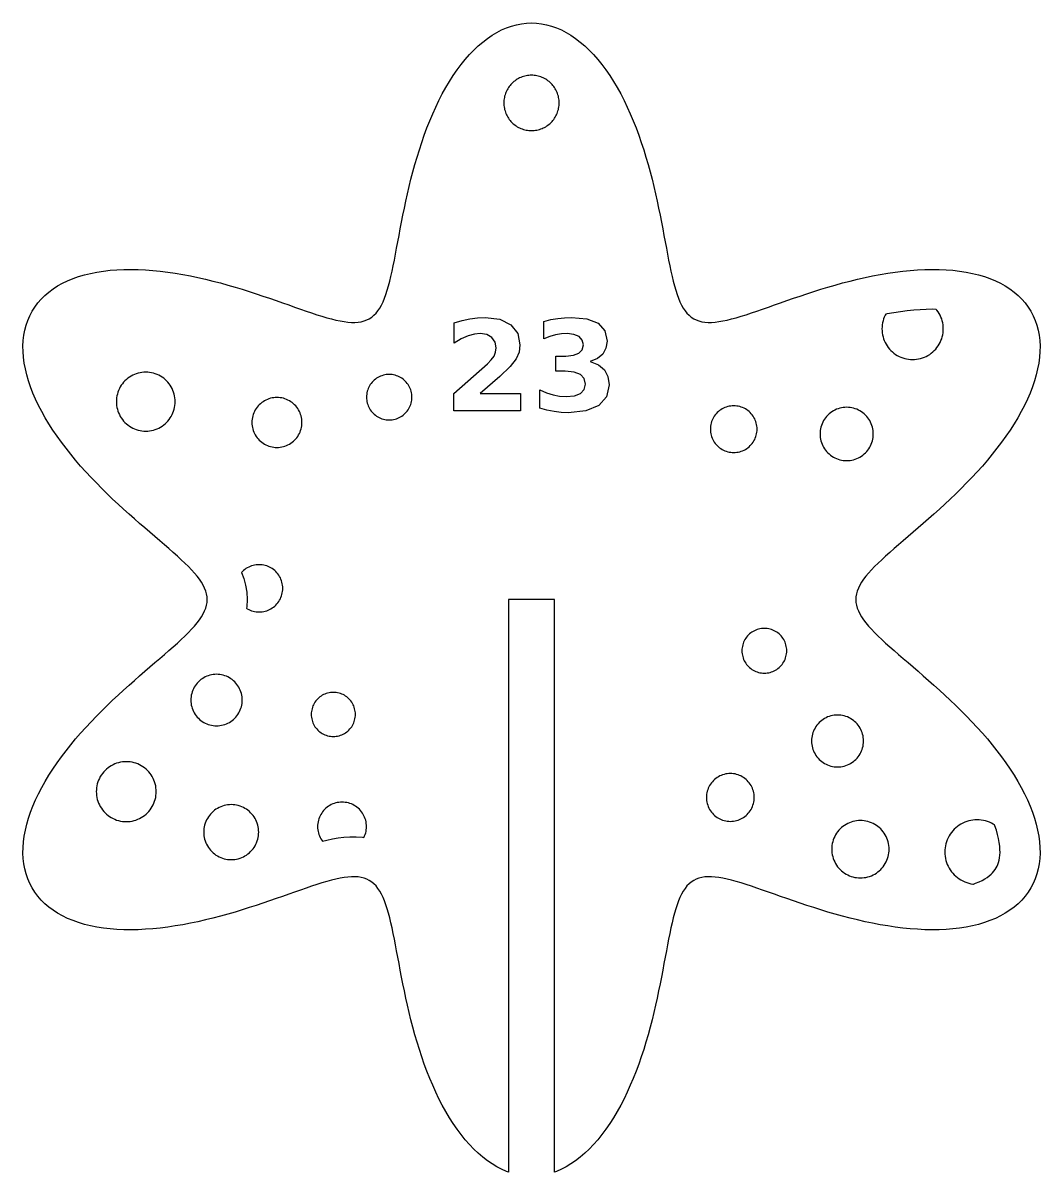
# Model space of a CAD drawing. Header units: millimetres. Extents: x -33 to 103, y -38 to 38.
# Drawn here: x 37.1 to 103.2, y -37.2 to 37.5 of the extents above; entities that cross this region are included whole.
import ezdxf

# ---------------------------------------------------------------- set-up
doc = ezdxf.new("R2010")
doc.units = ezdxf.units.MM
doc.layers.add('CUT', color=1, linetype='Continuous')
doc.layers.add('ENGRAVE', color=7, linetype='Continuous')

msp = doc.modelspace()

# ---------------------------------------------------------------- linework, layer by layer
at = {"layer": 'CUT'}
for points in [[(91.332, -0.555), (91.405, -0.742), (91.498, -0.932), (91.611, -1.125), (91.743, -1.321), (91.895, -1.521), (92.065, -1.725), (92.253, -1.934), (92.459, -2.149), (92.681, -2.369), (92.919, -2.595), (93.173, -2.827), (93.44, -3.067), (93.721, -3.313), (94.014, -3.567), (94.319, -3.829), (94.633, -4.098), (94.957, -4.375), (95.289, -4.66), (95.628, -4.953), (95.973, -5.255), (96.322, -5.564), (96.674, -5.881), (97.029, -6.207), (97.384, -6.54), (97.74, -6.88), (98.093, -7.228), (98.443, -7.583), (98.79, -7.944), (99.131, -8.312), (99.466, -8.685), (99.793, -9.064), (100.111, -9.448), (100.419, -9.837), (100.716, -10.229), (101, -10.624), (101.272, -11.023), (101.529, -11.423), (101.771, -11.825), (101.997, -12.227), (102.206, -12.629), (102.398, -13.031), (102.571, -13.431), (102.724, -13.829), (102.858, -14.224), (102.972, -14.615), (103.064, -15.002), (103.135, -15.384), (103.185, -15.759), (103.212, -16.128), (103.217, -16.489), (103.2, -16.842), (103.16, -17.187), (103.097, -17.521), (103.012, -17.845), (102.904, -18.159), (102.773, -18.46), (102.621, -18.75), (102.446, -19.027), (102.25, -19.291), (102.033, -19.541), (101.795, -19.777), (101.536, -19.999), (101.258, -20.205), (100.961, -20.397), (100.646, -20.573), (100.313, -20.734), (99.963, -20.879), (99.597, -21.008), (99.216, -21.121), (98.82, -21.218), (98.411, -21.3), (97.989, -21.366), (97.556, -21.416), (97.113, -21.451), (96.66, -21.471), (96.198, -21.477), (95.73, -21.468), (95.254, -21.445), (94.774, -21.409), (94.289, -21.361), (93.8, -21.3), (93.31, -21.227), (92.819, -21.144), (92.327, -21.05), (91.836, -20.947), (91.347, -20.835), (90.861, -20.716), (90.378, -20.59), (89.901, -20.458), (89.428, -20.32), (88.962, -20.179), (88.503, -20.035), (88.052, -19.888), (87.61, -19.74), (87.176, -19.593), (86.753, -19.446), (86.34, -19.301), (85.938, -19.159), (85.548, -19.021), (85.169, -18.888), (84.802, -18.761), (84.449, -18.641), (84.107, -18.529), (83.779, -18.426), (83.464, -18.333), (83.163, -18.25), (82.874, -18.179), (82.599, -18.121), (82.337, -18.075), (82.088, -18.044), (81.852, -18.027), (81.629, -18.026), (81.418, -18.041), (81.219, -18.071), (81.032, -18.119), (80.856, -18.185), (80.692, -18.268), (80.537, -18.369), (80.393, -18.488), (80.258, -18.626), (80.132, -18.783), (80.014, -18.958), (79.904, -19.152), (79.8, -19.365), (79.703, -19.596), (79.611, -19.846), (79.524, -20.113), (79.441, -20.399), (79.362, -20.701), (79.285, -21.021), (79.21, -21.356), (79.137, -21.708), (79.063, -22.074), (78.99, -22.455), (78.916, -22.85), (78.84, -23.257), (78.762, -23.676), (78.681, -24.106), (78.597, -24.546), (78.508, -24.995), (78.415, -25.452), (78.316, -25.916), (78.212, -26.386), (78.101, -26.86), (77.984, -27.338), (77.859, -27.818), (77.727, -28.299), (77.588, -28.779), (77.44, -29.259), (77.284, -29.735), (77.119, -30.208), (76.945, -30.675), (76.763, -31.136), (76.572, -31.589), (76.372, -32.034), (76.162, -32.468), (75.944, -32.891), (75.718, -33.302), (75.482, -33.698), (75.238, -34.081), (74.986, -34.447), (74.726, -34.797), (74.458, -35.129), (74.183, -35.443), (73.901, -35.736), (73.612, -36.01), (73.317, -36.262), (73.017, -36.493), (72.711, -36.701), (72.401, -36.886), (72.086, -37.048), (71.768, -37.185), (71.645, -37.229), (71.645, 0), (68.645, 0), (68.645, -37.229), (68.521, -37.185), (68.203, -37.048), (67.889, -36.886), (67.578, -36.701), (67.273, -36.493), (66.972, -36.262), (66.677, -36.01), (66.389, -35.736), (66.107, -35.443), (65.832, -35.129), (65.564, -34.797), (65.304, -34.447), (65.051, -34.081), (64.808, -33.698), (64.572, -33.302), (64.345, -32.891), (64.127, -32.468), (63.918, -32.034), (63.718, -31.589), (63.527, -31.136), (63.344, -30.675), (63.171, -30.208), (63.006, -29.735), (62.85, -29.259), (62.702, -28.779), (62.562, -28.299), (62.43, -27.818), (62.306, -27.338), (62.189, -26.86), (62.078, -26.386), (61.974, -25.916), (61.875, -25.452), (61.782, -24.995), (61.693, -24.546), (61.609, -24.106), (61.528, -23.676), (61.45, -23.257), (61.374, -22.85), (61.3, -22.455), (61.226, -22.074), (61.153, -21.708), (61.08, -21.356), (61.005, -21.021), (60.928, -20.701), (60.849, -20.399), (60.766, -20.113), (60.679, -19.846), (60.587, -19.596), (60.49, -19.365), (60.386, -19.152), (60.276, -18.958), (60.158, -18.783), (60.032, -18.626), (59.897, -18.488), (59.752, -18.369), (59.598, -18.268), (59.433, -18.185), (59.258, -18.119), (59.071, -18.071), (58.872, -18.041), (58.661, -18.026), (58.438, -18.027), (58.202, -18.044), (57.953, -18.075), (57.691, -18.121), (57.416, -18.179), (57.127, -18.25), (56.825, -18.333), (56.51, -18.426), (56.182, -18.529), (55.841, -18.641), (55.487, -18.761), (55.121, -18.888), (54.742, -19.021), (54.352, -19.159), (53.95, -19.301), (53.537, -19.446), (53.113, -19.593), (52.68, -19.74), (52.238, -19.888), (51.787, -20.035), (51.328, -20.179), (50.862, -20.32), (50.389, -20.458), (49.911, -20.59), (49.429, -20.716), (48.943, -20.835), (48.454, -20.947), (47.963, -21.05), (47.471, -21.144), (46.98, -21.227), (46.489, -21.3), (46.001, -21.361), (45.516, -21.409), (45.035, -21.445), (44.56, -21.468), (44.091, -21.477), (43.63, -21.471), (43.177, -21.451), (42.733, -21.416), (42.3, -21.366), (41.879, -21.3), (41.47, -21.218), (41.074, -21.121), (40.693, -21.008), (40.327, -20.879), (39.977, -20.734), (39.644, -20.573), (39.328, -20.397), (39.031, -20.205), (38.753, -19.999), (38.495, -19.777), (38.257, -19.541), (38.04, -19.291), (37.843, -19.027), (37.669, -18.75), (37.516, -18.46), (37.386, -18.159), (37.278, -17.845), (37.193, -17.521), (37.13, -17.187), (37.09, -16.842), (37.072, -16.489), (37.078, -16.128), (37.105, -15.759), (37.154, -15.384), (37.226, -15.002), (37.318, -14.615), (37.432, -14.224), (37.565, -13.829), (37.719, -13.431), (37.892, -13.031), (38.083, -12.629), (38.292, -12.227), (38.518, -11.825), (38.761, -11.423), (39.018, -11.023), (39.289, -10.624), (39.574, -10.229), (39.871, -9.837), (40.179, -9.448), (40.497, -9.064), (40.824, -8.685), (41.159, -8.312), (41.5, -7.944), (41.846, -7.583), (42.197, -7.228), (42.55, -6.88), (42.905, -6.54), (43.261, -6.207), (43.615, -5.881), (43.968, -5.564), (44.317, -5.255), (44.661, -4.953), (45, -4.66), (45.332, -4.375), (45.656, -4.098), (45.971, -3.829), (46.275, -3.567), (46.569, -3.313), (46.849, -3.067), (47.117, -2.827), (47.37, -2.595), (47.609, -2.369), (47.831, -2.149), (48.037, -1.934), (48.225, -1.725), (48.395, -1.521), (48.547, -1.321), (48.679, -1.125), (48.792, -0.932), (48.885, -0.742), (48.957, -0.555), (49.009, -0.369), (49.041, -0.184), (49.051, 0), (49.041, 0.184), (49.009, 0.369), (48.957, 0.555), (48.885, 0.742), (48.792, 0.932), (48.679, 1.125), (48.547, 1.321), (48.395, 1.521), (48.225, 1.725), (48.037, 1.934), (47.831, 2.149), (47.609, 2.369), (47.37, 2.595), (47.117, 2.827), (46.849, 3.067), (46.569, 3.313), (46.275, 3.567), (45.971, 3.829), (45.656, 4.098), (45.332, 4.375), (45, 4.66), (44.661, 4.953), (44.317, 5.255), (43.968, 5.564), (43.615, 5.881), (43.261, 6.207), (42.905, 6.54), (42.55, 6.88), (42.197, 7.228), (41.846, 7.583), (41.5, 7.944), (41.159, 8.312), (40.824, 8.685), (40.497, 9.064), (40.179, 9.448), (39.871, 9.837), (39.574, 10.229), (39.289, 10.624), (39.018, 11.023), (38.761, 11.423), (38.518, 11.825), (38.292, 12.227), (38.083, 12.629), (37.892, 13.031), (37.719, 13.431), (37.565, 13.829), (37.432, 14.224), (37.318, 14.615), (37.226, 15.002), (37.154, 15.384), (37.105, 15.759), (37.078, 16.128), (37.072, 16.489), (37.09, 16.842), (37.13, 17.187), (37.193, 17.521), (37.278, 17.845), (37.386, 18.159), (37.516, 18.46), (37.669, 18.75), (37.843, 19.027), (38.04, 19.291), (38.257, 19.541), (38.495, 19.777), (38.753, 19.999), (39.031, 20.205), (39.328, 20.397), (39.644, 20.573), (39.977, 20.734), (40.327, 20.879), (40.693, 21.008), (41.074, 21.121), (41.47, 21.218), (41.879, 21.3), (42.3, 21.366), (42.733, 21.416), (43.177, 21.451), (43.63, 21.471), (44.091, 21.477), (44.56, 21.468), (45.035, 21.445), (45.516, 21.409), (46.001, 21.361), (46.489, 21.3), (46.98, 21.227), (47.471, 21.144), (47.963, 21.05), (48.454, 20.947), (48.943, 20.835), (49.429, 20.716), (49.911, 20.59), (50.389, 20.458), (50.862, 20.32), (51.328, 20.179), (51.787, 20.035), (52.238, 19.888), (52.68, 19.74), (53.113, 19.593), (53.537, 19.446), (53.95, 19.301), (54.352, 19.159), (54.742, 19.021), (55.121, 18.888), (55.487, 18.761), (55.841, 18.641), (56.182, 18.529), (56.51, 18.426), (56.825, 18.333), (57.127, 18.25), (57.416, 18.179), (57.691, 18.121), (57.953, 18.075), (58.202, 18.044), (58.438, 18.027), (58.661, 18.026), (58.872, 18.041), (59.071, 18.071), (59.258, 18.119), (59.433, 18.185), (59.598, 18.268), (59.752, 18.369), (59.897, 18.488), (60.032, 18.626), (60.158, 18.783), (60.276, 18.958), (60.386, 19.152), (60.49, 19.365), (60.587, 19.596), (60.679, 19.846), (60.766, 20.113), (60.849, 20.399), (60.928, 20.701), (61.005, 21.021), (61.08, 21.356), (61.153, 21.708), (61.226, 22.074), (61.3, 22.455), (61.374, 22.85), (61.45, 23.257), (61.528, 23.676), (61.609, 24.106), (61.693, 24.546), (61.782, 24.995), (61.875, 25.452), (61.974, 25.916), (62.078, 26.386), (62.189, 26.86), (62.306, 27.338), (62.43, 27.818), (62.562, 28.299), (62.702, 28.779), (62.85, 29.259), (63.006, 29.735), (63.171, 30.208), (63.344, 30.675), (63.527, 31.136), (63.718, 31.589), (63.918, 32.034), (64.127, 32.468), (64.345, 32.891), (64.572, 33.302), (64.808, 33.698), (65.051, 34.081), (65.304, 34.447), (65.564, 34.797), (65.832, 35.129), (66.107, 35.443), (66.389, 35.736), (66.677, 36.01), (66.972, 36.262), (67.273, 36.493), (67.578, 36.701), (67.889, 36.886), (68.203, 37.048), (68.521, 37.185), (68.842, 37.298), (69.166, 37.386), (69.491, 37.449), (69.818, 37.487), (70.145, 37.5), (70.472, 37.487), (70.799, 37.449), (71.124, 37.386), (71.447, 37.298), (71.768, 37.185), (72.086, 37.048), (72.401, 36.886), (72.711, 36.701), (73.017, 36.493), (73.317, 36.262), (73.612, 36.01), (73.901, 35.736), (74.183, 35.443), (74.458, 35.129), (74.726, 34.797), (74.986, 34.447), (75.238, 34.081), (75.482, 33.698), (75.718, 33.302), (75.944, 32.891), (76.162, 32.468), (76.372, 32.034), (76.572, 31.589), (76.763, 31.136), (76.945, 30.675), (77.119, 30.208), (77.284, 29.735), (77.44, 29.259), (77.588, 28.779), (77.727, 28.299), (77.859, 27.818), (77.984, 27.338), (78.101, 26.86), (78.212, 26.386), (78.316, 25.916), (78.415, 25.452), (78.508, 24.995), (78.597, 24.546), (78.681, 24.106), (78.762, 23.676), (78.84, 23.257), (78.916, 22.85), (78.99, 22.455), (79.063, 22.074), (79.137, 21.708), (79.21, 21.356), (79.285, 21.021), (79.362, 20.701), (79.441, 20.399), (79.524, 20.113), (79.611, 19.846), (79.703, 19.596), (79.8, 19.365), (79.904, 19.152), (80.014, 18.958), (80.132, 18.783), (80.258, 18.626), (80.393, 18.488), (80.537, 18.369), (80.692, 18.268), (80.856, 18.185), (81.032, 18.119), (81.219, 18.071), (81.418, 18.041), (81.629, 18.026), (81.852, 18.027), (82.088, 18.044), (82.337, 18.075), (82.599, 18.121), (82.874, 18.179), (83.163, 18.25), (83.464, 18.333), (83.779, 18.426), (84.107, 18.529), (84.449, 18.641), (84.802, 18.761), (85.169, 18.888), (85.548, 19.021), (85.938, 19.159), (86.34, 19.301), (86.753, 19.446), (87.176, 19.593), (87.61, 19.74), (88.052, 19.888), (88.503, 20.035), (88.962, 20.179), (89.428, 20.32), (89.901, 20.458), (90.378, 20.59), (90.861, 20.716), (91.347, 20.835), (91.836, 20.947), (92.327, 21.05), (92.819, 21.144), (93.31, 21.227), (93.8, 21.3), (94.289, 21.361), (94.774, 21.409), (95.254, 21.445), (95.73, 21.468), (96.198, 21.477), (96.66, 21.471), (97.113, 21.451), (97.556, 21.416), (97.989, 21.366), (98.411, 21.3), (98.82, 21.218), (99.216, 21.121), (99.597, 21.008), (99.963, 20.879), (100.313, 20.734), (100.646, 20.573), (100.961, 20.397), (101.258, 20.205), (101.536, 19.999), (101.795, 19.777), (102.033, 19.541), (102.25, 19.291), (102.446, 19.027), (102.621, 18.75), (102.773, 18.46), (102.904, 18.159), (103.012, 17.845), (103.097, 17.521), (103.16, 17.187), (103.2, 16.842), (103.217, 16.489), (103.212, 16.128), (103.185, 15.759), (103.135, 15.384), (103.064, 15.002), (102.972, 14.615), (102.858, 14.224), (102.724, 13.829), (102.571, 13.431), (102.398, 13.031), (102.206, 12.629), (101.997, 12.227), (101.771, 11.825), (101.529, 11.423), (101.272, 11.023), (101, 10.624), (100.716, 10.229), (100.419, 9.837), (100.111, 9.448), (99.793, 9.064), (99.466, 8.685), (99.131, 8.312), (98.79, 7.944), (98.443, 7.583), (98.093, 7.228), (97.74, 6.88), (97.384, 6.54), (97.029, 6.207), (96.674, 5.881), (96.322, 5.564), (95.973, 5.255), (95.628, 4.953), (95.289, 4.66), (94.957, 4.375), (94.633, 4.098), (94.319, 3.829), (94.014, 3.567), (93.721, 3.313), (93.44, 3.067), (93.173, 2.827), (92.919, 2.595), (92.681, 2.369), (92.459, 2.149), (92.253, 1.934), (92.065, 1.725), (91.895, 1.521), (91.743, 1.321), (91.611, 1.125), (91.498, 0.932), (91.405, 0.742), (91.332, 0.555), (91.28, 0.369), (91.249, 0.184), (91.239, 0), (91.249, -0.184), (91.28, -0.369), (91.332, -0.555)], [(71.943, 32.388), (71.936, 32.476), (71.925, 32.564), (71.91, 32.651), (71.891, 32.737), (71.867, 32.823), (71.84, 32.906), (71.808, 32.989), (71.772, 33.07), (71.732, 33.149), (71.689, 33.225), (71.642, 33.3), (71.591, 33.372), (71.536, 33.442), (71.479, 33.509), (71.418, 33.573), (71.354, 33.634), (71.287, 33.691), (71.217, 33.746), (71.145, 33.797), (71.07, 33.844), (70.993, 33.887), (70.914, 33.927), (70.834, 33.963), (70.751, 33.995), (70.667, 34.022), (70.582, 34.046), (70.496, 34.065), (70.409, 34.081), (70.321, 34.091), (70.233, 34.098), (70.145, 34.1), (70.057, 34.098), (69.968, 34.091), (69.881, 34.081), (69.794, 34.065), (69.708, 34.046), (69.622, 34.022), (69.538, 33.995), (69.456, 33.963), (69.375, 33.927), (69.296, 33.887), (69.219, 33.844), (69.145, 33.797), (69.073, 33.746), (69.003, 33.691), (68.936, 33.634), (68.872, 33.573), (68.811, 33.509), (68.753, 33.442), (68.699, 33.372), (68.648, 33.3), (68.601, 33.225), (68.557, 33.149), (68.518, 33.07), (68.482, 32.989), (68.45, 32.906), (68.422, 32.823), (68.399, 32.737), (68.379, 32.651), (68.364, 32.564), (68.354, 32.476), (68.347, 32.388), (68.345, 32.3), (68.347, 32.212), (68.354, 32.124), (68.364, 32.036), (68.379, 31.949), (68.399, 31.863), (68.422, 31.777), (68.45, 31.694), (68.482, 31.611), (68.518, 31.53), (68.557, 31.451), (68.601, 31.375), (68.648, 31.3), (68.699, 31.228), (68.753, 31.158), (68.811, 31.091), (68.872, 31.027), (68.936, 30.966), (69.003, 30.909), (69.073, 30.854), (69.145, 30.803), (69.219, 30.756), (69.296, 30.713), (69.375, 30.673), (69.456, 30.637), (69.538, 30.605), (69.622, 30.578), (69.708, 30.554), (69.794, 30.535), (69.881, 30.519), (69.968, 30.509), (70.057, 30.502), (70.145, 30.5), (70.233, 30.502), (70.321, 30.509), (70.409, 30.519), (70.496, 30.535), (70.582, 30.554), (70.667, 30.578), (70.751, 30.605), (70.834, 30.637), (70.914, 30.673), (70.993, 30.713), (71.07, 30.756), (71.145, 30.803), (71.217, 30.854), (71.287, 30.909), (71.354, 30.966), (71.418, 31.027), (71.479, 31.091), (71.536, 31.158), (71.591, 31.228), (71.642, 31.3), (71.689, 31.375), (71.732, 31.451), (71.772, 31.53), (71.808, 31.611), (71.84, 31.694), (71.867, 31.777), (71.891, 31.863), (71.91, 31.949), (71.925, 32.036), (71.936, 32.124), (71.943, 32.212), (71.945, 32.3), (71.943, 32.388)], [(96.859, 17.092), (96.889, 17.219), (96.91, 17.348), (96.923, 17.478), (96.927, 17.608), (96.923, 17.739), (96.91, 17.869), (96.889, 17.997), (96.859, 18.124), (96.821, 18.249), (96.775, 18.371), (96.721, 18.49), (96.66, 18.605), (96.591, 18.716), (96.515, 18.822), (96.473, 18.874), (96.208, 18.877), (95.816, 18.869), (95.413, 18.85), (95.001, 18.819), (94.58, 18.777), (94.152, 18.723), (93.718, 18.659), (93.279, 18.585), (93.186, 18.567), (93.145, 18.49), (93.091, 18.371), (93.045, 18.249), (93.007, 18.124), (92.977, 17.997), (92.956, 17.869), (92.943, 17.739), (92.939, 17.608), (92.943, 17.478), (92.956, 17.348), (92.977, 17.219), (93.007, 17.092), (93.045, 16.967), (93.091, 16.845), (93.145, 16.726), (93.206, 16.611), (93.275, 16.501), (93.351, 16.394), (93.434, 16.294), (93.523, 16.198), (93.618, 16.109), (93.719, 16.026), (93.825, 15.95), (93.936, 15.882), (94.051, 15.82), (94.17, 15.766), (94.292, 15.72), (94.417, 15.682), (94.544, 15.653), (94.673, 15.631), (94.803, 15.619), (94.933, 15.614), (95.063, 15.619), (95.193, 15.631), (95.322, 15.653), (95.449, 15.682), (95.574, 15.72), (95.696, 15.766), (95.815, 15.82), (95.93, 15.882), (96.041, 15.95), (96.147, 16.026), (96.248, 16.109), (96.343, 16.198), (96.432, 16.294), (96.515, 16.394), (96.591, 16.501), (96.66, 16.611), (96.721, 16.726), (96.775, 16.845), (96.821, 16.967), (96.859, 17.092)], [(46.936, 12.5), (46.956, 12.624), (46.969, 12.749), (46.973, 12.874), (46.969, 12.999), (46.956, 13.124), (46.936, 13.247), (46.908, 13.369), (46.871, 13.489), (46.827, 13.607), (46.775, 13.721), (46.716, 13.831), (46.65, 13.938), (46.577, 14.039), (46.498, 14.136), (46.412, 14.228), (46.321, 14.313), (46.224, 14.393), (46.122, 14.466), (46.016, 14.532), (45.905, 14.591), (45.791, 14.643), (45.674, 14.687), (45.554, 14.723), (45.432, 14.752), (45.308, 14.772), (45.184, 14.784), (45.058, 14.788), (44.933, 14.784), (44.809, 14.772), (44.685, 14.752), (44.563, 14.723), (44.443, 14.687), (44.326, 14.643), (44.212, 14.591), (44.101, 14.532), (43.995, 14.466), (43.893, 14.393), (43.796, 14.313), (43.705, 14.228), (43.619, 14.136), (43.54, 14.039), (43.467, 13.938), (43.4, 13.831), (43.341, 13.721), (43.29, 13.607), (43.246, 13.489), (43.209, 13.369), (43.181, 13.247), (43.16, 13.124), (43.148, 12.999), (43.144, 12.874), (43.148, 12.749), (43.16, 12.624), (43.181, 12.5), (43.209, 12.378), (43.246, 12.259), (43.29, 12.141), (43.341, 12.027), (43.4, 11.917), (43.467, 11.81), (43.54, 11.709), (43.619, 11.612), (43.705, 11.52), (43.796, 11.435), (43.893, 11.355), (43.995, 11.282), (44.101, 11.216), (44.212, 11.157), (44.326, 11.105), (44.443, 11.061), (44.563, 11.025), (44.685, 10.996), (44.809, 10.976), (44.933, 10.964), (45.058, 10.96), (45.184, 10.964), (45.308, 10.976), (45.432, 10.996), (45.554, 11.025), (45.674, 11.061), (45.791, 11.105), (45.905, 11.157), (46.016, 11.216), (46.122, 11.282), (46.224, 11.355), (46.321, 11.435), (46.412, 11.52), (46.498, 11.612), (46.577, 11.709), (46.65, 11.81), (46.716, 11.917), (46.775, 12.027), (46.827, 12.141), (46.871, 12.259), (46.908, 12.378), (46.936, 12.5)], [(62.342, 12.873), (62.357, 12.969), (62.367, 13.065), (62.37, 13.162), (62.367, 13.259), (62.357, 13.355), (62.342, 13.45), (62.32, 13.545), (62.292, 13.637), (62.258, 13.728), (62.218, 13.816), (62.172, 13.901), (62.121, 13.983), (62.065, 14.062), (62.003, 14.137), (61.937, 14.207), (61.866, 14.274), (61.792, 14.335), (61.713, 14.391), (61.631, 14.442), (61.545, 14.488), (61.457, 14.528), (61.367, 14.562), (61.274, 14.59), (61.18, 14.612), (61.085, 14.628), (60.988, 14.637), (60.892, 14.64), (60.795, 14.637), (60.699, 14.628), (60.603, 14.612), (60.509, 14.59), (60.416, 14.562), (60.326, 14.528), (60.238, 14.488), (60.152, 14.442), (60.07, 14.391), (59.991, 14.335), (59.917, 14.274), (59.846, 14.207), (59.78, 14.137), (59.719, 14.062), (59.662, 13.983), (59.611, 13.901), (59.566, 13.816), (59.526, 13.728), (59.491, 13.637), (59.463, 13.545), (59.441, 13.45), (59.426, 13.355), (59.416, 13.259), (59.413, 13.162), (59.416, 13.065), (59.426, 12.969), (59.441, 12.873), (59.463, 12.779), (59.491, 12.687), (59.526, 12.596), (59.566, 12.508), (59.611, 12.423), (59.662, 12.34), (59.719, 12.262), (59.78, 12.187), (59.846, 12.116), (59.917, 12.05), (59.991, 11.989), (60.07, 11.933), (60.152, 11.881), (60.238, 11.836), (60.326, 11.796), (60.416, 11.762), (60.509, 11.734), (60.603, 11.712), (60.699, 11.696), (60.795, 11.687), (60.892, 11.683), (60.988, 11.687), (61.085, 11.696), (61.18, 11.712), (61.274, 11.734), (61.367, 11.762), (61.457, 11.796), (61.545, 11.836), (61.631, 11.881), (61.713, 11.933), (61.792, 11.989), (61.866, 12.05), (61.937, 12.116), (62.003, 12.187), (62.065, 12.262), (62.121, 12.34), (62.172, 12.423), (62.218, 12.508), (62.258, 12.596), (62.292, 12.687), (62.32, 12.779), (62.342, 12.873)], [(55.183, 11.202), (55.201, 11.307), (55.211, 11.413), (55.215, 11.519), (55.211, 11.625), (55.201, 11.731), (55.183, 11.836), (55.159, 11.94), (55.128, 12.041), (55.091, 12.141), (55.047, 12.238), (54.997, 12.332), (54.941, 12.422), (54.879, 12.509), (54.811, 12.591), (54.738, 12.668), (54.661, 12.741), (54.579, 12.809), (54.492, 12.87), (54.402, 12.927), (54.308, 12.977), (54.211, 13.021), (54.112, 13.058), (54.01, 13.089), (53.906, 13.113), (53.801, 13.131), (53.695, 13.141), (53.589, 13.144), (53.483, 13.141), (53.377, 13.131), (53.272, 13.113), (53.168, 13.089), (53.067, 13.058), (52.967, 13.021), (52.87, 12.977), (52.776, 12.927), (52.686, 12.87), (52.6, 12.809), (52.517, 12.741), (52.44, 12.668), (52.367, 12.591), (52.3, 12.509), (52.238, 12.422), (52.182, 12.332), (52.131, 12.238), (52.087, 12.141), (52.05, 12.041), (52.019, 11.94), (51.995, 11.836), (51.978, 11.731), (51.967, 11.625), (51.964, 11.519), (51.967, 11.413), (51.978, 11.307), (51.995, 11.202), (52.019, 11.098), (52.05, 10.997), (52.087, 10.897), (52.131, 10.8), (52.182, 10.706), (52.238, 10.616), (52.3, 10.53), (52.367, 10.447), (52.44, 10.37), (52.517, 10.297), (52.6, 10.23), (52.686, 10.168), (52.776, 10.111), (52.87, 10.061), (52.967, 10.017), (53.067, 9.98), (53.168, 9.949), (53.272, 9.925), (53.377, 9.908), (53.483, 9.897), (53.589, 9.894), (53.695, 9.897), (53.801, 9.908), (53.906, 9.925), (54.01, 9.949), (54.112, 9.98), (54.211, 10.017), (54.308, 10.061), (54.402, 10.111), (54.492, 10.168), (54.579, 10.23), (54.661, 10.297), (54.738, 10.37), (54.811, 10.447), (54.879, 10.53), (54.941, 10.616), (54.997, 10.706), (55.047, 10.8), (55.091, 10.897), (55.128, 10.997), (55.159, 11.098), (55.183, 11.202)], [(84.764, 10.691), (84.786, 10.788), (84.802, 10.886), (84.812, 10.985), (84.815, 11.084), (84.812, 11.184), (84.802, 11.283), (84.786, 11.381), (84.764, 11.478), (84.735, 11.573), (84.7, 11.666), (84.659, 11.756), (84.612, 11.844), (84.559, 11.928), (84.502, 12.009), (84.439, 12.086), (84.371, 12.158), (84.298, 12.226), (84.221, 12.289), (84.14, 12.347), (84.056, 12.4), (83.968, 12.446), (83.878, 12.487), (83.785, 12.522), (83.69, 12.551), (83.593, 12.574), (83.495, 12.59), (83.396, 12.6), (83.297, 12.603), (83.198, 12.6), (83.099, 12.59), (83.001, 12.574), (82.904, 12.551), (82.809, 12.522), (82.716, 12.487), (82.625, 12.446), (82.538, 12.4), (82.453, 12.347), (82.372, 12.289), (82.296, 12.226), (82.223, 12.158), (82.155, 12.086), (82.092, 12.009), (82.034, 11.928), (81.982, 11.844), (81.935, 11.756), (81.894, 11.666), (81.859, 11.573), (81.83, 11.478), (81.808, 11.381), (81.791, 11.283), (81.782, 11.184), (81.778, 11.084), (81.782, 10.985), (81.791, 10.886), (81.808, 10.788), (81.83, 10.691), (81.859, 10.596), (81.894, 10.503), (81.935, 10.413), (81.982, 10.325), (82.034, 10.241), (82.092, 10.16), (82.155, 10.083), (82.223, 10.011), (82.296, 9.943), (82.372, 9.88), (82.453, 9.822), (82.538, 9.769), (82.625, 9.723), (82.716, 9.682), (82.809, 9.647), (82.904, 9.618), (83.001, 9.595), (83.099, 9.579), (83.198, 9.569), (83.297, 9.566), (83.396, 9.569), (83.495, 9.579), (83.593, 9.595), (83.69, 9.618), (83.785, 9.647), (83.878, 9.682), (83.968, 9.723), (84.056, 9.769), (84.14, 9.822), (84.221, 9.88), (84.298, 9.943), (84.371, 10.011), (84.439, 10.083), (84.502, 10.16), (84.559, 10.241), (84.612, 10.325), (84.659, 10.413), (84.7, 10.503), (84.735, 10.596), (84.764, 10.691)], [(92.342, 10.435), (92.361, 10.547), (92.372, 10.66), (92.375, 10.773), (92.372, 10.886), (92.361, 10.999), (92.342, 11.111), (92.316, 11.221), (92.283, 11.33), (92.244, 11.436), (92.197, 11.539), (92.143, 11.639), (92.083, 11.736), (92.017, 11.828), (91.945, 11.916), (91.868, 11.998), (91.785, 12.076), (91.697, 12.148), (91.605, 12.214), (91.509, 12.274), (91.409, 12.327), (91.306, 12.374), (91.2, 12.414), (91.091, 12.447), (90.981, 12.473), (90.869, 12.491), (90.756, 12.502), (90.643, 12.506), (90.529, 12.502), (90.416, 12.491), (90.304, 12.473), (90.194, 12.447), (90.085, 12.414), (89.979, 12.374), (89.876, 12.327), (89.776, 12.274), (89.68, 12.214), (89.588, 12.148), (89.5, 12.076), (89.417, 11.998), (89.34, 11.916), (89.268, 11.828), (89.202, 11.736), (89.142, 11.639), (89.088, 11.539), (89.041, 11.436), (89.002, 11.33), (88.969, 11.221), (88.943, 11.111), (88.924, 10.999), (88.913, 10.886), (88.91, 10.773), (88.913, 10.66), (88.924, 10.547), (88.943, 10.435), (88.969, 10.324), (89.002, 10.216), (89.041, 10.11), (89.088, 10.007), (89.142, 9.907), (89.202, 9.81), (89.268, 9.718), (89.34, 9.63), (89.417, 9.548), (89.5, 9.47), (89.588, 9.398), (89.68, 9.332), (89.776, 9.272), (89.876, 9.219), (89.979, 9.172), (90.085, 9.132), (90.194, 9.099), (90.304, 9.073), (90.416, 9.055), (90.529, 9.044), (90.643, 9.04), (90.756, 9.044), (90.869, 9.055), (90.981, 9.073), (91.091, 9.099), (91.2, 9.132), (91.306, 9.172), (91.409, 9.219), (91.509, 9.272), (91.605, 9.332), (91.697, 9.398), (91.785, 9.47), (91.868, 9.548), (91.945, 9.63), (92.017, 9.718), (92.083, 9.81), (92.143, 9.907), (92.197, 10.007), (92.244, 10.11), (92.283, 10.216), (92.316, 10.324), (92.342, 10.435)], [(53.939, 0.433), (53.955, 0.532), (53.965, 0.632), (53.968, 0.733), (53.965, 0.833), (53.955, 0.933), (53.939, 1.033), (53.916, 1.13), (53.887, 1.227), (53.851, 1.321), (53.81, 1.413), (53.762, 1.501), (53.709, 1.587), (53.65, 1.669), (53.587, 1.746), (53.518, 1.82), (53.444, 1.889), (53.367, 1.952), (53.285, 2.011), (53.199, 2.064), (53.111, 2.112), (53.019, 2.153), (52.925, 2.189), (52.829, 2.218), (52.731, 2.241), (52.631, 2.257), (52.531, 2.267), (52.431, 2.27), (52.33, 2.267), (52.23, 2.257), (52.131, 2.241), (52.033, 2.218), (51.936, 2.189), (51.842, 2.153), (51.751, 2.112), (51.662, 2.064), (51.576, 2.011), (51.495, 1.952), (51.417, 1.889), (51.343, 1.82), (51.281, 1.754), (51.427, 1.376), (51.55, 0.938), (51.628, 0.476), (51.655, 0), (51.628, -0.476), (51.613, -0.568), (51.662, -0.599), (51.751, -0.646), (51.842, -0.688), (51.936, -0.723), (52.033, -0.753), (52.131, -0.775), (52.23, -0.792), (52.33, -0.802), (52.431, -0.805), (52.531, -0.802), (52.631, -0.792), (52.731, -0.775), (52.829, -0.753), (52.925, -0.723), (53.019, -0.688), (53.111, -0.646), (53.199, -0.599), (53.285, -0.546), (53.367, -0.487), (53.444, -0.423), (53.518, -0.355), (53.587, -0.281), (53.65, -0.203), (53.709, -0.122), (53.762, -0.036), (53.81, 0.052), (53.851, 0.144), (53.887, 0.238), (53.916, 0.335), (53.939, 0.433)], [(86.717, -3.613), (86.732, -3.519), (86.741, -3.424), (86.745, -3.329), (86.741, -3.234), (86.732, -3.139), (86.717, -3.045), (86.695, -2.952), (86.667, -2.861), (86.634, -2.771), (86.594, -2.684), (86.549, -2.6), (86.499, -2.519), (86.443, -2.442), (86.383, -2.368), (86.318, -2.298), (86.248, -2.233), (86.174, -2.173), (86.097, -2.117), (86.016, -2.067), (85.932, -2.022), (85.845, -1.982), (85.756, -1.949), (85.664, -1.921), (85.571, -1.9), (85.477, -1.884), (85.382, -1.875), (85.287, -1.872), (85.192, -1.875), (85.097, -1.884), (85.003, -1.9), (84.91, -1.921), (84.819, -1.949), (84.729, -1.982), (84.643, -2.022), (84.558, -2.067), (84.477, -2.117), (84.4, -2.173), (84.326, -2.233), (84.257, -2.298), (84.191, -2.368), (84.131, -2.442), (84.075, -2.519), (84.025, -2.6), (83.98, -2.684), (83.941, -2.771), (83.907, -2.861), (83.879, -2.952), (83.858, -3.045), (83.842, -3.139), (83.833, -3.234), (83.83, -3.329), (83.833, -3.424), (83.842, -3.519), (83.858, -3.613), (83.879, -3.706), (83.907, -3.797), (83.941, -3.887), (83.98, -3.974), (84.025, -4.058), (84.075, -4.139), (84.131, -4.216), (84.191, -4.29), (84.257, -4.36), (84.326, -4.425), (84.4, -4.485), (84.477, -4.541), (84.558, -4.591), (84.643, -4.636), (84.729, -4.675), (84.819, -4.709), (84.91, -4.737), (85.003, -4.758), (85.097, -4.774), (85.192, -4.783), (85.287, -4.786), (85.382, -4.783), (85.477, -4.774), (85.571, -4.758), (85.664, -4.737), (85.756, -4.709), (85.845, -4.675), (85.932, -4.636), (86.016, -4.591), (86.097, -4.541), (86.174, -4.485), (86.248, -4.425), (86.318, -4.36), (86.383, -4.29), (86.443, -4.216), (86.499, -4.139), (86.549, -4.058), (86.594, -3.974), (86.634, -3.887), (86.667, -3.797), (86.695, -3.706), (86.717, -3.613)], [(51.303, -6.861), (51.321, -6.753), (51.332, -6.644), (51.335, -6.535), (51.332, -6.425), (51.321, -6.316), (51.303, -6.208), (51.278, -6.102), (51.246, -5.997), (51.208, -5.894), (51.163, -5.795), (51.111, -5.698), (51.053, -5.605), (50.989, -5.516), (50.92, -5.431), (50.845, -5.351), (50.765, -5.277), (50.681, -5.207), (50.592, -5.143), (50.499, -5.085), (50.402, -5.034), (50.302, -4.989), (50.2, -4.95), (50.095, -4.918), (49.988, -4.893), (49.88, -4.876), (49.771, -4.865), (49.662, -4.861), (49.553, -4.865), (49.444, -4.876), (49.336, -4.893), (49.229, -4.918), (49.124, -4.95), (49.022, -4.989), (48.922, -5.034), (48.825, -5.085), (48.732, -5.143), (48.643, -5.207), (48.559, -5.277), (48.479, -5.351), (48.404, -5.431), (48.334, -5.516), (48.271, -5.605), (48.213, -5.698), (48.161, -5.795), (48.116, -5.894), (48.077, -5.997), (48.046, -6.102), (48.021, -6.208), (48.003, -6.316), (47.992, -6.425), (47.989, -6.535), (47.992, -6.644), (48.003, -6.753), (48.021, -6.861), (48.046, -6.968), (48.077, -7.072), (48.116, -7.175), (48.161, -7.275), (48.213, -7.371), (48.271, -7.464), (48.334, -7.553), (48.404, -7.638), (48.479, -7.718), (48.559, -7.793), (48.643, -7.862), (48.732, -7.926), (48.825, -7.984), (48.922, -8.035), (49.022, -8.081), (49.124, -8.119), (49.229, -8.151), (49.336, -8.176), (49.444, -8.194), (49.553, -8.204), (49.662, -8.208), (49.771, -8.204), (49.88, -8.194), (49.988, -8.176), (50.095, -8.151), (50.2, -8.119), (50.302, -8.081), (50.402, -8.035), (50.499, -7.984), (50.592, -7.926), (50.681, -7.862), (50.765, -7.793), (50.845, -7.718), (50.92, -7.638), (50.989, -7.553), (51.053, -7.464), (51.111, -7.371), (51.163, -7.275), (51.208, -7.175), (51.246, -7.072), (51.278, -6.968), (51.303, -6.861)], [(58.665, -7.749), (58.68, -7.656), (58.689, -7.563), (58.693, -7.469), (58.689, -7.375), (58.68, -7.281), (58.665, -7.189), (58.644, -7.097), (58.616, -7.007), (58.583, -6.919), (58.545, -6.834), (58.5, -6.751), (58.451, -6.671), (58.396, -6.595), (58.336, -6.522), (58.272, -6.454), (58.204, -6.389), (58.131, -6.33), (58.055, -6.275), (57.975, -6.226), (57.892, -6.181), (57.806, -6.143), (57.718, -6.109), (57.629, -6.082), (57.537, -6.061), (57.444, -6.046), (57.351, -6.036), (57.257, -6.033), (57.163, -6.036), (57.07, -6.046), (56.977, -6.061), (56.885, -6.082), (56.796, -6.109), (56.708, -6.143), (56.622, -6.181), (56.539, -6.226), (56.459, -6.275), (56.383, -6.33), (56.31, -6.389), (56.242, -6.454), (56.178, -6.522), (56.118, -6.595), (56.063, -6.671), (56.014, -6.751), (55.969, -6.834), (55.931, -6.919), (55.898, -7.007), (55.87, -7.097), (55.849, -7.189), (55.834, -7.281), (55.825, -7.375), (55.821, -7.469), (55.825, -7.563), (55.834, -7.656), (55.849, -7.749), (55.87, -7.84), (55.898, -7.93), (55.931, -8.018), (55.969, -8.104), (56.014, -8.187), (56.063, -8.266), (56.118, -8.343), (56.178, -8.415), (56.242, -8.484), (56.31, -8.548), (56.383, -8.608), (56.459, -8.662), (56.539, -8.712), (56.622, -8.756), (56.708, -8.795), (56.796, -8.828), (56.885, -8.855), (56.977, -8.877), (57.07, -8.892), (57.163, -8.901), (57.257, -8.904), (57.351, -8.901), (57.444, -8.892), (57.537, -8.877), (57.629, -8.855), (57.718, -8.828), (57.806, -8.795), (57.892, -8.756), (57.975, -8.712), (58.055, -8.662), (58.131, -8.608), (58.204, -8.548), (58.272, -8.484), (58.336, -8.415), (58.396, -8.343), (58.451, -8.266), (58.5, -8.187), (58.545, -8.104), (58.583, -8.018), (58.616, -7.93), (58.644, -7.84), (58.665, -7.749)], [(91.705, -9.526), (91.723, -9.417), (91.734, -9.307), (91.738, -9.196), (91.734, -9.086), (91.723, -8.976), (91.705, -8.867), (91.68, -8.759), (91.648, -8.653), (91.609, -8.55), (91.563, -8.449), (91.511, -8.352), (91.453, -8.258), (91.389, -8.168), (91.318, -8.083), (91.243, -8.002), (91.162, -7.927), (91.077, -7.856), (90.987, -7.792), (90.893, -7.734), (90.796, -7.682), (90.695, -7.636), (90.592, -7.597), (90.486, -7.565), (90.378, -7.54), (90.269, -7.522), (90.159, -7.511), (90.049, -7.508), (89.938, -7.511), (89.828, -7.522), (89.719, -7.54), (89.612, -7.565), (89.506, -7.597), (89.403, -7.636), (89.302, -7.682), (89.205, -7.734), (89.111, -7.792), (89.021, -7.856), (88.936, -7.927), (88.855, -8.002), (88.779, -8.083), (88.709, -8.168), (88.645, -8.258), (88.587, -8.352), (88.534, -8.449), (88.489, -8.55), (88.45, -8.653), (88.418, -8.759), (88.393, -8.867), (88.375, -8.976), (88.364, -9.086), (88.36, -9.196), (88.364, -9.307), (88.375, -9.417), (88.393, -9.526), (88.418, -9.633), (88.45, -9.739), (88.489, -9.842), (88.534, -9.943), (88.587, -10.04), (88.645, -10.134), (88.709, -10.224), (88.779, -10.31), (88.855, -10.39), (88.936, -10.466), (89.021, -10.536), (89.111, -10.6), (89.205, -10.659), (89.302, -10.711), (89.403, -10.756), (89.506, -10.795), (89.612, -10.827), (89.719, -10.852), (89.828, -10.87), (89.938, -10.881), (90.049, -10.885), (90.159, -10.881), (90.269, -10.87), (90.378, -10.852), (90.486, -10.827), (90.592, -10.795), (90.695, -10.756), (90.796, -10.711), (90.893, -10.659), (90.987, -10.6), (91.077, -10.536), (91.162, -10.466), (91.243, -10.39), (91.318, -10.31), (91.389, -10.224), (91.453, -10.134), (91.511, -10.04), (91.563, -9.943), (91.609, -9.842), (91.648, -9.739), (91.68, -9.633), (91.705, -9.526)], [(45.702, -12.87), (45.723, -12.744), (45.736, -12.617), (45.74, -12.49), (45.736, -12.362), (45.723, -12.235), (45.702, -12.109), (45.673, -11.985), (45.636, -11.863), (45.591, -11.744), (45.539, -11.628), (45.479, -11.515), (45.411, -11.407), (45.337, -11.303), (45.256, -11.205), (45.169, -11.111), (45.076, -11.024), (44.977, -10.943), (44.874, -10.869), (44.765, -10.802), (44.653, -10.742), (44.537, -10.689), (44.417, -10.644), (44.295, -10.607), (44.171, -10.578), (44.045, -10.557), (43.918, -10.545), (43.791, -10.541), (43.663, -10.545), (43.536, -10.557), (43.41, -10.578), (43.286, -10.607), (43.164, -10.644), (43.045, -10.689), (42.929, -10.742), (42.816, -10.802), (42.708, -10.869), (42.604, -10.943), (42.505, -11.024), (42.412, -11.111), (42.325, -11.205), (42.244, -11.303), (42.17, -11.407), (42.103, -11.515), (42.042, -11.628), (41.99, -11.744), (41.945, -11.863), (41.908, -11.985), (41.879, -12.109), (41.858, -12.235), (41.846, -12.362), (41.841, -12.49), (41.846, -12.617), (41.858, -12.744), (41.879, -12.87), (41.908, -12.994), (41.945, -13.116), (41.99, -13.236), (42.042, -13.352), (42.103, -13.464), (42.17, -13.573), (42.244, -13.676), (42.325, -13.775), (42.412, -13.868), (42.505, -13.955), (42.604, -14.036), (42.708, -14.11), (42.816, -14.178), (42.929, -14.238), (43.045, -14.291), (43.164, -14.336), (43.286, -14.373), (43.41, -14.402), (43.536, -14.422), (43.663, -14.435), (43.791, -14.439), (43.918, -14.435), (44.045, -14.422), (44.171, -14.402), (44.295, -14.373), (44.417, -14.336), (44.537, -14.291), (44.653, -14.238), (44.765, -14.178), (44.874, -14.11), (44.977, -14.036), (45.076, -13.955), (45.169, -13.868), (45.256, -13.775), (45.337, -13.676), (45.411, -13.573), (45.479, -13.464), (45.539, -13.352), (45.591, -13.236), (45.636, -13.116), (45.673, -12.994), (45.702, -12.87)], [(84.602, -13.172), (84.619, -13.072), (84.629, -12.97), (84.632, -12.868), (84.629, -12.767), (84.619, -12.665), (84.602, -12.565), (84.579, -12.466), (84.55, -12.368), (84.514, -12.273), (84.472, -12.18), (84.424, -12.09), (84.37, -12.004), (84.311, -11.921), (84.246, -11.843), (84.177, -11.768), (84.102, -11.699), (84.024, -11.634), (83.941, -11.575), (83.854, -11.521), (83.765, -11.473), (83.672, -11.431), (83.576, -11.395), (83.479, -11.365), (83.38, -11.342), (83.279, -11.326), (83.178, -11.316), (83.076, -11.312), (82.975, -11.316), (82.873, -11.326), (82.773, -11.342), (82.674, -11.365), (82.576, -11.395), (82.481, -11.431), (82.388, -11.473), (82.298, -11.521), (82.212, -11.575), (82.129, -11.634), (82.05, -11.699), (81.976, -11.768), (81.906, -11.843), (81.842, -11.921), (81.782, -12.004), (81.729, -12.09), (81.681, -12.18), (81.639, -12.273), (81.603, -12.368), (81.573, -12.466), (81.55, -12.565), (81.534, -12.665), (81.524, -12.767), (81.52, -12.868), (81.524, -12.97), (81.534, -13.072), (81.55, -13.172), (81.573, -13.271), (81.603, -13.369), (81.639, -13.464), (81.681, -13.557), (81.729, -13.647), (81.782, -13.733), (81.842, -13.816), (81.906, -13.894), (81.976, -13.969), (82.05, -14.038), (82.129, -14.103), (82.212, -14.162), (82.298, -14.216), (82.388, -14.264), (82.481, -14.306), (82.576, -14.342), (82.674, -14.372), (82.773, -14.395), (82.873, -14.411), (82.975, -14.421), (83.076, -14.425), (83.178, -14.421), (83.279, -14.411), (83.38, -14.395), (83.479, -14.372), (83.576, -14.342), (83.672, -14.306), (83.765, -14.264), (83.854, -14.216), (83.941, -14.162), (84.024, -14.103), (84.102, -14.038), (84.177, -13.969), (84.246, -13.894), (84.311, -13.816), (84.37, -13.733), (84.424, -13.647), (84.472, -13.557), (84.514, -13.464), (84.55, -13.369), (84.579, -13.271), (84.602, -13.172)], [(52.369, -15.474), (52.388, -15.358), (52.4, -15.242), (52.404, -15.125), (52.4, -15.008), (52.388, -14.891), (52.369, -14.776), (52.343, -14.662), (52.309, -14.55), (52.268, -14.44), (52.219, -14.334), (52.164, -14.231), (52.102, -14.131), (52.034, -14.036), (51.96, -13.946), (51.88, -13.86), (51.794, -13.78), (51.704, -13.706), (51.609, -13.638), (51.509, -13.576), (51.406, -13.521), (51.3, -13.472), (51.19, -13.431), (51.078, -13.397), (50.964, -13.371), (50.849, -13.352), (50.732, -13.34), (50.615, -13.336), (50.498, -13.34), (50.382, -13.352), (50.266, -13.371), (50.152, -13.397), (50.04, -13.431), (49.931, -13.472), (49.824, -13.521), (49.721, -13.576), (49.622, -13.638), (49.526, -13.706), (49.436, -13.78), (49.35, -13.86), (49.27, -13.946), (49.196, -14.036), (49.128, -14.131), (49.066, -14.231), (49.011, -14.334), (48.963, -14.44), (48.922, -14.55), (48.888, -14.662), (48.861, -14.776), (48.842, -14.891), (48.83, -15.008), (48.827, -15.125), (48.83, -15.242), (48.842, -15.358), (48.861, -15.474), (48.888, -15.588), (48.922, -15.7), (48.963, -15.809), (49.011, -15.916), (49.066, -16.019), (49.128, -16.119), (49.196, -16.214), (49.27, -16.304), (49.35, -16.39), (49.436, -16.47), (49.526, -16.544), (49.622, -16.612), (49.721, -16.674), (49.824, -16.729), (49.931, -16.777), (50.04, -16.819), (50.152, -16.852), (50.266, -16.879), (50.382, -16.898), (50.498, -16.91), (50.615, -16.913), (50.732, -16.91), (50.849, -16.898), (50.964, -16.879), (51.078, -16.852), (51.19, -16.819), (51.3, -16.777), (51.406, -16.729), (51.509, -16.674), (51.609, -16.612), (51.704, -16.544), (51.794, -16.47), (51.88, -16.39), (51.96, -16.304), (52.034, -16.214), (52.102, -16.119), (52.164, -16.019), (52.219, -15.916), (52.268, -15.809), (52.309, -15.7), (52.343, -15.588), (52.369, -15.474)], [(59.385, -15.075), (59.402, -14.972), (59.412, -14.869), (59.416, -14.765), (59.412, -14.661), (59.402, -14.557), (59.385, -14.454), (59.361, -14.353), (59.331, -14.253), (59.294, -14.156), (59.251, -14.061), (59.202, -13.969), (59.147, -13.88), (59.087, -13.796), (59.021, -13.715), (58.949, -13.639), (58.873, -13.568), (58.793, -13.502), (58.708, -13.441), (58.62, -13.386), (58.528, -13.337), (58.433, -13.294), (58.336, -13.257), (58.236, -13.227), (58.134, -13.204), (58.032, -13.187), (57.928, -13.176), (57.824, -13.173), (57.72, -13.176), (57.616, -13.187), (57.513, -13.204), (57.412, -13.227), (57.312, -13.257), (57.215, -13.294), (57.12, -13.337), (57.028, -13.386), (56.94, -13.441), (56.855, -13.502), (56.775, -13.568), (56.698, -13.639), (56.627, -13.715), (56.561, -13.796), (56.501, -13.88), (56.446, -13.969), (56.396, -14.061), (56.353, -14.156), (56.317, -14.253), (56.287, -14.353), (56.263, -14.454), (56.246, -14.557), (56.236, -14.661), (56.232, -14.765), (56.236, -14.869), (56.246, -14.972), (56.263, -15.075), (56.287, -15.177), (56.317, -15.276), (56.353, -15.374), (56.396, -15.469), (56.446, -15.56), (56.501, -15.649), (56.548, -15.715), (56.835, -15.645), (57.199, -15.567), (57.569, -15.503), (57.947, -15.456), (58.338, -15.428), (58.742, -15.425), (59.162, -15.454), (59.251, -15.468), (59.294, -15.374), (59.331, -15.276), (59.361, -15.177), (59.385, -15.075)], [(93.365, -16.599), (93.385, -16.478), (93.397, -16.357), (93.401, -16.235), (93.397, -16.113), (93.385, -15.991), (93.365, -15.871), (93.338, -15.752), (93.302, -15.635), (93.259, -15.52), (93.209, -15.409), (93.151, -15.302), (93.087, -15.198), (93.016, -15.099), (92.938, -15.004), (92.855, -14.915), (92.766, -14.832), (92.671, -14.754), (92.572, -14.683), (92.468, -14.619), (92.361, -14.561), (92.249, -14.511), (92.135, -14.468), (92.018, -14.432), (91.899, -14.404), (91.779, -14.384), (91.657, -14.373), (91.535, -14.369), (91.413, -14.373), (91.292, -14.384), (91.171, -14.404), (91.052, -14.432), (90.935, -14.468), (90.821, -14.511), (90.71, -14.561), (90.602, -14.619), (90.499, -14.683), (90.399, -14.754), (90.305, -14.832), (90.216, -14.915), (90.132, -15.004), (90.055, -15.099), (89.984, -15.198), (89.919, -15.302), (89.862, -15.409), (89.811, -15.52), (89.768, -15.635), (89.733, -15.752), (89.705, -15.871), (89.685, -15.991), (89.673, -16.113), (89.669, -16.235), (89.673, -16.357), (89.685, -16.478), (89.705, -16.599), (89.733, -16.718), (89.768, -16.834), (89.811, -16.949), (89.862, -17.06), (89.919, -17.168), (89.984, -17.271), (90.055, -17.371), (90.132, -17.465), (90.216, -17.554), (90.305, -17.638), (90.399, -17.715), (90.499, -17.786), (90.602, -17.851), (90.71, -17.908), (90.821, -17.959), (90.935, -18.002), (91.052, -18.037), (91.171, -18.065), (91.292, -18.085), (91.413, -18.097), (91.535, -18.101), (91.657, -18.097), (91.779, -18.085), (91.899, -18.065), (92.018, -18.037), (92.135, -18.002), (92.249, -17.959), (92.361, -17.908), (92.468, -17.851), (92.572, -17.786), (92.671, -17.715), (92.766, -17.638), (92.855, -17.554), (92.938, -17.465), (93.016, -17.371), (93.087, -17.271), (93.151, -17.168), (93.209, -17.06), (93.259, -16.949), (93.302, -16.834), (93.338, -16.718), (93.365, -16.599)], [(98.581, -18.446), (98.715, -18.477), (98.851, -18.499), (98.884, -18.502), (99.032, -18.45), (99.25, -18.36), (99.446, -18.265), (99.621, -18.167), (99.776, -18.067), (99.912, -17.966), (100.031, -17.864), (100.134, -17.763), (100.223, -17.66), (100.3, -17.556), (100.367, -17.449), (100.426, -17.337), (100.478, -17.218), (100.522, -17.09), (100.559, -16.95), (100.588, -16.796), (100.607, -16.628), (100.616, -16.443), (100.614, -16.243), (100.597, -16.026), (100.567, -15.792), (100.52, -15.544), (100.457, -15.28), (100.377, -15.004), (100.279, -14.715), (100.255, -14.652), (100.174, -14.602), (100.053, -14.537), (99.928, -14.48), (99.799, -14.432), (99.668, -14.392), (99.534, -14.361), (99.398, -14.338), (99.262, -14.325), (99.125, -14.32), (98.987, -14.325), (98.851, -14.338), (98.715, -14.361), (98.581, -14.392), (98.45, -14.432), (98.322, -14.48), (98.197, -14.537), (98.075, -14.602), (97.959, -14.674), (97.847, -14.754), (97.741, -14.841), (97.641, -14.935), (97.547, -15.035), (97.46, -15.141), (97.38, -15.253), (97.307, -15.37), (97.243, -15.491), (97.186, -15.616), (97.138, -15.744), (97.098, -15.876), (97.067, -16.009), (97.044, -16.145), (97.031, -16.282), (97.026, -16.419), (97.031, -16.556), (97.044, -16.693), (97.067, -16.828), (97.098, -16.962), (97.138, -17.093), (97.186, -17.222), (97.243, -17.347), (97.307, -17.468), (97.38, -17.585), (97.46, -17.696), (97.547, -17.802), (97.641, -17.903), (97.741, -17.996), (97.847, -18.084), (97.959, -18.163), (98.075, -18.236), (98.197, -18.301), (98.322, -18.357), (98.45, -18.406), (98.581, -18.446)]]:
    msp.add_lwpolyline(points, close=True, dxfattribs=at)
at = {"layer": 'ENGRAVE'}
for points in [[(66.805, 13.399), (69.435, 13.399), (69.435, 12.267), (65.092, 12.267), (65.092, 13.399), (67.273, 15.325), (67.528, 15.586), (67.706, 15.841), (67.81, 16.098), (67.845, 16.365), (67.775, 16.744), (67.564, 17.041), (67.235, 17.233), (66.813, 17.297), (66.436, 17.259), (66.024, 17.144), (65.581, 16.952), (65.108, 16.685), (65.108, 17.998), (65.626, 18.149), (66.137, 18.259), (66.64, 18.327), (67.133, 18.35), (68.087, 18.232), (68.801, 17.877), (69.246, 17.313), (69.395, 16.561), (69.332, 16.089), (69.143, 15.65), (68.751, 15.157), (68.082, 14.519), (66.805, 13.399)], [(74.496, 15.275), (74.883, 14.946), (75.119, 14.507), (75.198, 13.964), (75.028, 13.181), (74.517, 12.612), (73.681, 12.266), (72.533, 12.15), (72.071, 12.169), (71.609, 12.224), (71.15, 12.317), (70.695, 12.447), (70.695, 13.636), (71.126, 13.446), (71.553, 13.309), (71.976, 13.226), (72.392, 13.199), (72.933, 13.252), (73.331, 13.41), (73.576, 13.669), (73.657, 14.02), (73.574, 14.379), (73.323, 14.638), (72.909, 14.796), (72.336, 14.848), (71.72, 14.848), (71.72, 15.841), (72.368, 15.841), (72.874, 15.887), (73.232, 16.023), (73.445, 16.252), (73.516, 16.577), (73.447, 16.882), (73.24, 17.109), (72.907, 17.25), (72.46, 17.297), (72.086, 17.276), (71.708, 17.213), (71.329, 17.109), (70.951, 16.966), (70.951, 18.094), (71.405, 18.206), (71.855, 18.286), (72.3, 18.334), (72.736, 18.35), (73.754, 18.254), (74.478, 17.967), (74.912, 17.489), (75.057, 16.817), (74.988, 16.341), (74.78, 15.959), (74.439, 15.674), (73.965, 15.489), (74.496, 15.275)]]:
    msp.add_lwpolyline(points, close=True, dxfattribs=at)

doc.saveas('drawing.dxf')
